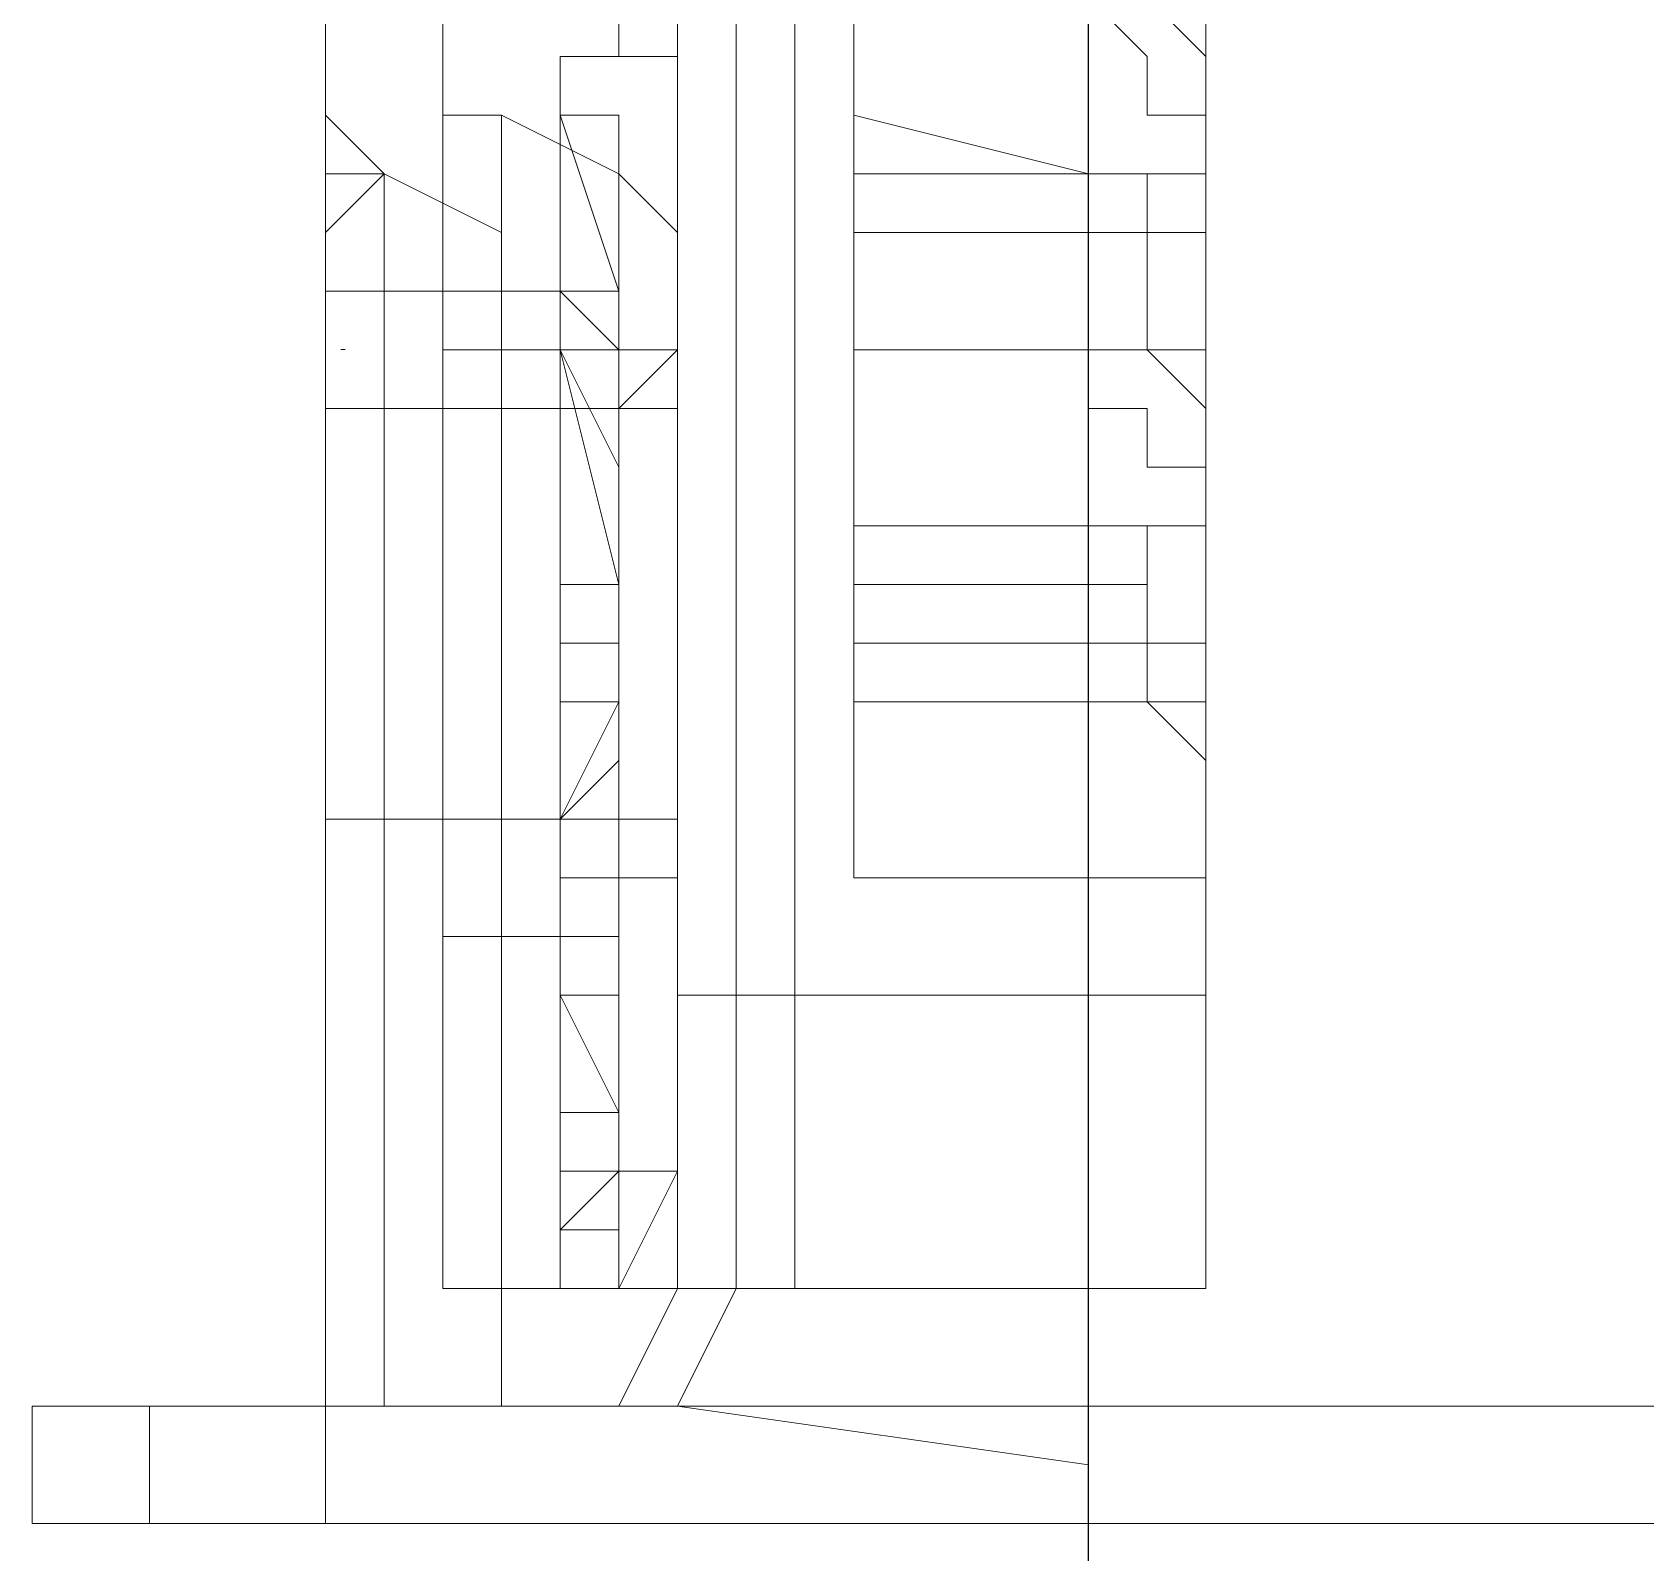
# Model space of a CAD drawing. Header units: millimetres. Extents: x 42 to 552, y 43 to 535.
# Drawn here: x 474.8634 to 474.89859, y 496.77781 to 496.81097 of the extents above; entities that cross this region are included whole.
import ezdxf

# ---------------------------------------------------------------- set-up
doc = ezdxf.new("R2010")
doc.units = ezdxf.units.MM
doc.header["$LTSCALE"] = 0.75
doc.header["$MEASUREMENT"] = 0
doc.layers.add('PDF_0', color=7, linetype='Continuous')
doc.layers.add('PDF_POSTE', color=7, linetype='Continuous')

msp = doc.modelspace()

# ---------------------------------------------------------------- linework, layer by layer
at = {"layer": 'PDF_0', "lineweight": 18}
for points in [[(474.8864321302417, 497.2916101422346), (474.8864321302417, 496.7771739602923), (474.8864321302417, 496.7758942682973), (474.8864321302417, 496.26273777835), (474.8864321302417, 496.2614580863552)], [(474.8761945942824, 497.2672959943317), (474.8774742862774, 497.2647366103421), (474.8774742862774, 497.2583381503676), (474.8774742862774, 496.7899708802412), (474.8774742862774, 496.7835724202668), (474.8761945942824, 496.7810130362769), (474.8697961343082, 496.7810130362769), (474.8710758263028, 496.7810130362769)], [(474.8774742862774, 497.2583381503676), (474.878753978272, 497.2583381503676), (474.878753978272, 496.7899708802412), (474.8774742862774, 496.7899708802412)], [(474.8697961343082, 496.7938099562258), (474.8697961343082, 496.8027678001898), (474.8697961343082, 496.8053271841796), (474.8697961343082, 496.8078865681695), (474.8697961343082, 496.8091662601643), (474.8697961343082, 496.8078865681695), (474.8697961343082, 496.8053271841796), (474.8697961343082, 496.8078865681695), (474.8697961343082, 496.8091662601643), (474.8697961343082, 496.833480408067)], [(475.0476733215964, 496.7835724202668), (474.9069072021598, 496.7835724202668), (474.9069072021598, 496.7784536522871), (474.8697961343082, 496.7784536522871), (474.8697961343082, 496.7810130362769), (474.9043478181698, 496.7810130362769), (474.9043478181698, 496.7848521122615), (474.8992290501906, 496.7848521122615), (474.8992290501906, 496.7861318042563), (474.9094665861494, 496.7861318042563), (474.9094665861494, 496.8168444121337), (474.9171447381186, 496.8168444121337), (474.9171447381186, 496.8219631801131), (474.9094665861494, 496.8219631801131), (474.9094665861494, 496.8270819480928), (475.0451139376069, 496.8283616400876)], [(474.8864321302417, 496.8168444121337), (474.8864321302417, 496.7810130362769)], [(474.8813133622621, 496.8117256441541), (474.8864321302417, 496.8117256441541), (474.8813133622621, 496.8130053361489), (474.8813133622621, 496.8078865681695), (474.8864321302417, 496.8078865681695)], [(474.8697961343082, 496.8091662601643), (474.8697961343082, 496.8091662601643)], [(474.8864321302417, 496.8002084162002), (474.8813133622621, 496.8002084162002), (474.8813133622621, 496.8040474921848), (474.8864321302417, 496.8040474921848), (474.8813133622621, 496.8040474921848)], [(474.8697961343082, 496.7784536522871), (474.8659570583236, 496.7784536522871), (474.8659570583236, 496.7810130362769), (474.8697961343082, 496.7810130362769), (474.8697961343082, 496.7938099562258), (474.8697961343082, 496.8027678001898)], [(474.8813133622621, 496.7963693402156), (474.8864321302417, 496.7963693402156), (474.8813133622621, 496.7963693402156), (474.8813133622621, 496.7925302642308), (474.8864321302417, 496.7925302642308)], [(474.8864321302417, 496.7797333442821), (474.8774742862774, 496.7810130362769), (474.878753978272, 496.7835724202668), (474.878753978272, 496.7899708802412), (474.8864321302417, 496.7899708802412)], [(474.8659570583236, 496.7784536522871), (474.8633976743336, 496.7784536522871), (474.8633976743336, 496.7810130362769), (474.8659570583236, 496.7810130362769)], [(474.8761945942824, 496.7810130362769), (474.8774742862774, 496.7810130362769), (474.8710758263028, 496.7810130362769), (474.8697961343082, 496.7810130362769)], [(474.8697961343082, 496.7810130362769), (474.8697961343082, 496.7810130362769)], [(474.8710758263028, 496.7810130362769), (474.8710758263028, 496.7810130362769)]]:
    msp.add_lwpolyline(points, dxfattribs=at)
at = {"layer": 'PDF_0', "lineweight": 0}
for points in [[(474.8697961343082, 496.8053271841796), (474.8697961343082, 496.8066068761744), (474.8710758263028, 496.8078865681695), (474.8710758263028, 496.8053271841796), (474.8697961343082, 496.8053271841796), (474.8710758263028, 496.8053271841796), (474.8710758263028, 496.8078865681695), (474.8736352102928, 496.8066068761744), (474.8736352102928, 496.8053271841796), (474.8749149022879, 496.8053271841796), (474.8761945942824, 496.8053271841796), (474.8736352102928, 496.8053271841796), (474.8736352102928, 496.8040474921848), (474.8723555182978, 496.8040474921848), (474.8723555182978, 496.8053271841796), (474.8723555182978, 496.8078865681695), (474.8723555182978, 496.8091662601643), (474.8723555182978, 496.9883231394477)], [(474.880033670267, 496.9768059114937), (474.880033670267, 496.7899708802412), (474.880033670267, 496.7848521122615), (474.880033670267, 496.7835724202668), (474.8723555182978, 496.7835724202668), (474.8723555182978, 496.791250572236), (474.8723555182978, 496.7938099562258), (474.8736352102928, 496.7938099562258), (474.8736352102928, 496.8027678001898), (474.8710758263028, 496.8027678001898), (474.8710758263028, 496.7938099562258), (474.8710758263028, 496.8027678001898)], [(474.8889915142313, 496.9755262194989), (474.8889915142313, 496.7835724202668), (474.8864321302417, 496.7835724202668), (474.880033670267, 496.7835724202668), (474.880033670267, 496.7848521122615), (474.880033670267, 496.7899708802412)], [(474.8864321302417, 496.9742465275041), (474.8864321302417, 496.7822927282717), (474.8864321302417, 496.7797333442821), (474.8864321302417, 496.7810130362769), (474.8864321302417, 496.7797333442821), (474.8864321302417, 496.7822927282717)], [(474.8749149022879, 496.8078865681695), (474.8749149022879, 496.8104459521593)], [(474.8749149022879, 496.8104459521593), (474.8774742862774, 496.8104459521593)], [(474.8774742862774, 496.8078865681695), (474.8774742862774, 496.8091662601643), (474.8774742862774, 496.8104459521593), (474.8761945942824, 496.8104459521593), (474.8749149022879, 496.8104459521593)], [(474.8749149022879, 496.8104459521593), (474.8749149022879, 496.8104459521593)], [(474.8761945942824, 496.8104459521593), (474.8761945942824, 496.8104459521593)], [(474.8761945942824, 496.8104459521593), (474.8761945942824, 496.8104459521593)], [(474.8774742862774, 496.8104459521593), (474.8774742862774, 496.8078865681695)], [(474.8774742862774, 496.8104459521593), (474.8774742862774, 496.8078865681695)], [(474.8697961343082, 496.8091662601643), (474.8697961343082, 496.8091662601643)], [(474.8723555182978, 496.8091662601643), (474.8723555182978, 496.8091662601643)], [(474.8774742862774, 496.8027678001898), (474.8774742862774, 496.7861318042563), (474.8761945942824, 496.7861318042563), (474.8761945942824, 496.7925302642308), (474.8749149022879, 496.7925302642308), (474.8749149022879, 496.7861318042563), (474.8749149022879, 496.791250572236), (474.8761945942824, 496.791250572236), (474.8749149022879, 496.791250572236), (474.8761945942824, 496.791250572236), (474.8749149022879, 496.791250572236), (474.8723555182978, 496.791250572236), (474.8723555182978, 496.8040474921848), (474.8723555182978, 496.8053271841796), (474.8723555182978, 496.8078865681695), (474.8723555182978, 496.8091662601643), (474.8736352102928, 496.8091662601643)], [(474.8723555182978, 496.8091662601643), (474.8723555182978, 496.8091662601643)], [(474.8736352102928, 496.8053271841796), (474.8736352102928, 496.8091662601643), (474.8761945942824, 496.8078865681695), (474.8774742862774, 496.8066068761744), (474.8774742862774, 496.8040474921848), (474.8761945942824, 496.8040474921848), (474.8736352102928, 496.8040474921848), (474.8736352102928, 496.791250572236), (474.8736352102928, 496.7835724202668)], [(474.8761945942824, 496.8091662601643), (474.8761945942824, 496.8053271841796), (474.8761945942824, 496.8040474921848), (474.8749149022879, 496.8053271841796), (474.8749149022879, 496.8091662601643)], [(474.8761945942824, 496.8091662601643), (474.8761945942824, 496.8053271841796), (474.8761945942824, 496.8091662601643)], [(474.8761945942824, 496.8091662601643), (474.8761945942824, 496.8053271841796), (474.8761945942824, 496.8091662601643)], [(474.8877118222363, 496.8066068761744), (474.8877118222363, 496.8078865681695), (474.8864321302417, 496.8078865681695), (474.8813133622621, 496.8091662601643)], [(474.8710758263028, 496.8078865681695), (474.8710758263028, 496.8078865681695)], [(474.8710758263028, 496.8078865681695), (474.8710758263028, 496.8078865681695)], [(474.8749149022879, 496.8078865681695), (474.8749149022879, 496.8078865681695)], [(474.8761945942824, 496.7848521122615), (474.8749149022879, 496.7848521122615), (474.8761945942824, 496.7848521122615), (474.8761945942824, 496.7861318042563), (474.8761945942824, 496.7848521122615), (474.8761945942824, 496.7861318042563), (474.8761945942824, 496.7848521122615), (474.8761945942824, 496.7861318042563), (474.8761945942824, 496.7848521122615), (474.8761945942824, 496.7861318042563), (474.8761945942824, 496.7848521122615), (474.8761945942824, 496.7861318042563), (474.8749149022879, 496.7848521122615), (474.8749149022879, 496.7861318042563), (474.8749149022879, 496.7848521122615), (474.8749149022879, 496.7861318042563), (474.8761945942824, 496.7861318042563), (474.8761945942824, 496.7848521122615), (474.8761945942824, 496.7861318042563), (474.8761945942824, 496.7835724202668), (474.8774742862774, 496.7861318042563), (474.8774742862774, 496.7848521122615), (474.8774742862774, 496.7835724202668), (474.8761945942824, 496.7835724202668), (474.8749149022879, 496.7835724202668), (474.8749149022879, 496.7861318042563), (474.8749149022879, 496.7835724202668), (474.8774742862774, 496.7835724202668), (474.8774742862774, 496.7861318042563), (474.8774742862774, 496.8078865681695), (474.8774742862774, 496.7963693402156), (474.8774742862774, 496.791250572236), (474.8774742862774, 496.7976490322104)], [(474.8774742862774, 496.8078865681695), (474.8774742862774, 496.8078865681695)], [(474.8813133622621, 496.8078865681695), (474.8813133622621, 496.8078865681695)], [(474.8889915142313, 496.8078865681695), (474.8864321302417, 496.8078865681695), (474.8864321302417, 496.8040474921848), (474.8889915142313, 496.8040474921848), (474.8889915142313, 496.8053271841796), (474.8889915142313, 496.8066068761744)], [(474.8723555182978, 496.8053271841796), (474.8723555182978, 496.8053271841796)], [(474.8761945942824, 496.7963693402156), (474.8761945942824, 496.7938099562258), (474.8761945942824, 496.7976490322104), (474.8761945942824, 496.7938099562258), (474.8761945942824, 496.7963693402156), (474.8761945942824, 496.7938099562258), (474.8761945942824, 496.7963693402156), (474.8761945942824, 496.7938099562258), (474.8761945942824, 496.7976490322104), (474.8761945942824, 496.7963693402156), (474.8761945942824, 496.7938099562258), (474.8761945942824, 496.791250572236), (474.8761945942824, 496.7938099562258), (474.8761945942824, 496.791250572236), (474.8761945942824, 496.7861318042563), (474.8761945942824, 496.7899708802412), (474.8749149022879, 496.7899708802412), (474.8749149022879, 496.7861318042563), (474.8749149022879, 496.7835724202668), (474.8761945942824, 496.7835724202668), (474.8761945942824, 496.7861318042563), (474.8749149022879, 496.7848521122615), (474.8749149022879, 496.7861318042563), (474.8749149022879, 496.7848521122615), (474.8749149022879, 496.7861318042563), (474.8761945942824, 496.7861318042563), (474.8749149022879, 496.7861318042563), (474.8749149022879, 496.7925302642308), (474.8761945942824, 496.7925302642308), (474.8774742862774, 496.7925302642308), (474.8774742862774, 496.7861318042563), (474.8774742862774, 496.7835724202668), (474.8774742862774, 496.7938099562258), (474.8774742862774, 496.8027678001898), (474.8774742862774, 496.8040474921848), (474.8761945942824, 496.8040474921848), (474.8761945942824, 496.8027678001898), (474.8761945942824, 496.7989287242052), (474.8761945942824, 496.8027678001898), (474.8761945942824, 496.8040474921848), (474.8774742862774, 496.8040474921848), (474.8761945942824, 496.8027678001898), (474.8761945942824, 496.7989287242052), (474.8761945942824, 496.8027678001898), (474.8761945942824, 496.8040474921848), (474.8749149022879, 496.8040474921848), (474.8749149022879, 496.7989287242052), (474.8749149022879, 496.801488108195), (474.8749149022879, 496.8040474921848), (474.8749149022879, 496.7938099562258), (474.8761945942824, 496.7950896482206), (474.8761945942824, 496.7976490322104), (474.8749149022879, 496.7976490322104), (474.8749149022879, 496.7950896482206), (474.8749149022879, 496.7938099562258), (474.8749149022879, 496.7976490322104), (474.8749149022879, 496.7963693402156), (474.8749149022879, 496.7938099562258), (474.8761945942824, 496.7963693402156), (474.8761945942824, 496.7938099562258), (474.8761945942824, 496.7976490322104), (474.8761945942824, 496.801488108195), (474.8761945942824, 496.7989287242052), (474.8749149022879, 496.8040474921848), (474.8761945942824, 496.7989287242052), (474.8761945942824, 496.801488108195), (474.8749149022879, 496.8040474921848), (474.8761945942824, 496.8040474921848), (474.8761945942824, 496.7989287242052), (474.8749149022879, 496.8040474921848), (474.8749149022879, 496.8002084162002), (474.8749149022879, 496.8040474921848), (474.8749149022879, 496.7938099562258), (474.8761945942824, 496.7938099562258), (474.8761945942824, 496.7963693402156), (474.8749149022879, 496.7938099562258), (474.8723555182978, 496.7938099562258), (474.8723555182978, 496.8027678001898), (474.8723555182978, 496.8053271841796), (474.8749149022879, 496.8053271841796)], [(474.8761945942824, 496.8027678001898), (474.8761945942824, 496.8053271841796), (474.8761945942824, 496.8027678001898), (474.8761945942824, 496.7938099562258), (474.8761945942824, 496.791250572236)], [(474.8761945942824, 496.8053271841796), (474.8761945942824, 496.8053271841796)], [(474.8749149022879, 496.8040474921848), (474.8749149022879, 496.8040474921848)], [(474.8749149022879, 496.8040474921848), (474.8761945942824, 496.8040474921848), (474.8761945942824, 496.7989287242052)], [(474.8774742862774, 496.8040474921848), (474.8761945942824, 496.8027678001898), (474.8761945942824, 496.7989287242052)], [(474.8761945942824, 496.7989287242052), (474.8761945942824, 496.8027678001898), (474.8774742862774, 496.8040474921848)], [(474.8761945942824, 496.8040474921848), (474.8761945942824, 496.8040474921848)], [(474.8761945942824, 496.8040474921848), (474.8761945942824, 496.8040474921848)], [(474.8813133622621, 496.7989287242052), (474.8877118222363, 496.7989287242052), (474.8877118222363, 496.8002084162002), (474.8864321302417, 496.8002084162002), (474.8889915142313, 496.8002084162002), (474.8889915142313, 496.801488108195), (474.8889915142313, 496.8027678001898), (474.8877118222363, 496.8040474921848)], [(474.8813133622621, 496.8040474921848), (474.8864321302417, 496.8040474921848), (474.8864321302417, 496.8027678001898), (474.8877118222363, 496.8027678001898), (474.8877118222363, 496.801488108195), (474.8889915142313, 496.801488108195), (474.8889915142313, 496.8002084162002), (474.8813133622621, 496.8002084162002), (474.8864321302417, 496.8002084162002), (474.8864321302417, 496.7899708802412), (474.8864321302417, 496.7848521122615), (474.8864321302417, 496.7835724202668), (474.8877118222363, 496.7835724202668)], [(474.8697961343082, 496.8027678001898), (474.8697961343082, 496.7938099562258)], [(474.8723555182978, 496.8027678001898), (474.8723555182978, 496.8027678001898)], [(474.8736352102928, 496.8027678001898), (474.8736352102928, 496.7938099562258)], [(474.8736352102928, 496.7938099562258), (474.8736352102928, 496.8027678001898)], [(474.8761945942824, 496.8027678001898), (474.8761945942824, 496.8027678001898)], [(474.8774742862774, 496.8027678001898), (474.8774742862774, 496.8027678001898)], [(474.8761945942824, 496.801488108195), (474.8761945942824, 496.7976490322104)], [(474.8761945942824, 496.7989287242052), (474.8761945942824, 496.801488108195)], [(474.8736352102928, 496.7886911882462), (474.8736352102928, 496.8002084162002)], [(474.8813133622621, 496.8002084162002), (474.8813133622621, 496.8002084162002)], [(474.8889915142313, 496.8002084162002), (474.8889915142313, 496.7976490322104), (474.8813133622621, 496.7976490322104), (474.8813133622621, 496.8002084162002)], [(474.8749149022879, 496.7989287242052), (474.8749149022879, 496.7989287242052)], [(474.8749149022879, 496.7989287242052), (474.8749149022879, 496.7989287242052)], [(474.8761945942824, 496.7989287242052), (474.8761945942824, 496.7989287242052)], [(474.8761945942824, 496.7989287242052), (474.8761945942824, 496.7989287242052)], [(474.8761945942824, 496.7989287242052), (474.8761945942824, 496.7989287242052)], [(474.8761945942824, 496.7989287242052), (474.8761945942824, 496.7989287242052)], [(474.8761945942824, 496.7989287242052), (474.8761945942824, 496.7989287242052)], [(474.8761945942824, 496.7989287242052), (474.8761945942824, 496.7989287242052)], [(474.8877118222363, 496.7989287242052), (474.8877118222363, 496.7963693402156), (474.8889915142313, 496.7950896482206), (474.8889915142313, 496.7938099562258), (474.8889915142313, 496.7925302642308), (474.8864321302417, 496.7925302642308)], [(474.8749149022879, 496.7976490322104), (474.8749149022879, 496.7938099562258), (474.8749149022879, 496.7950896482206), (474.8749149022879, 496.7976490322104), (474.8749149022879, 496.7963693402156), (474.8761945942824, 496.7963693402156), (474.8761945942824, 496.7976490322104)], [(474.8761945942824, 496.7976490322104), (474.8761945942824, 496.7950896482206), (474.8749149022879, 496.7938099562258)], [(474.8761945942824, 496.7976490322104), (474.8761945942824, 496.7976490322104)], [(474.8813133622621, 496.7963693402156), (474.8813133622621, 496.7976490322104)], [(474.8889915142313, 496.7976490322104), (474.8889915142313, 496.7963693402156), (474.8864321302417, 496.7963693402156), (474.8877118222363, 496.7963693402156)], [(474.8749149022879, 496.7963693402156), (474.8749149022879, 496.7938099562258)], [(474.8761945942824, 496.7963693402156), (474.8761945942824, 496.7963693402156)], [(474.8761945942824, 496.7963693402156), (474.8761945942824, 496.7963693402156)], [(474.8761945942824, 496.7963693402156), (474.8761945942824, 496.7963693402156)], [(474.8761945942824, 496.7963693402156), (474.8761945942824, 496.7963693402156)], [(474.8710758263028, 496.7938099562258), (474.8710758263028, 496.7938099562258)], [(474.8736352102928, 496.7810130362769), (474.8710758263028, 496.7810130362769), (474.8710758263028, 496.7938099562258)], [(474.8723555182978, 496.7938099562258), (474.8723555182978, 496.7938099562258)], [(474.8723555182978, 496.7938099562258), (474.8723555182978, 496.7938099562258)], [(474.8749149022879, 496.791250572236), (474.8749149022879, 496.7938099562258), (474.8736352102928, 496.7938099562258), (474.8749149022879, 496.7938099562258), (474.8761945942824, 496.7938099562258), (474.8774742862774, 496.7938099562258), (474.8736352102928, 496.7938099562258), (474.8736352102928, 496.7810130362769), (474.8749149022879, 496.7810130362769)], [(474.8749149022879, 496.7938099562258), (474.8749149022879, 496.7938099562258)], [(474.8749149022879, 496.7938099562258), (474.8749149022879, 496.7938099562258)], [(474.8761945942824, 496.7938099562258), (474.8761945942824, 496.7938099562258)], [(474.8761945942824, 496.7938099562258), (474.8761945942824, 496.7938099562258)], [(474.8761945942824, 496.7938099562258), (474.8761945942824, 496.7938099562258)], [(474.8749149022879, 496.7925302642308), (474.8749149022879, 496.7925302642308)], [(474.8774742862774, 496.7925302642308), (474.8761945942824, 496.7925302642308), (474.8774742862774, 496.7925302642308), (474.8774742862774, 496.7861318042563), (474.8761945942824, 496.7835724202668), (474.8749149022879, 496.7835724202668), (474.8761945942824, 496.7835724202668)], [(474.8761945942824, 496.7925302642308), (474.8761945942824, 496.7925302642308)], [(474.8749149022879, 496.791250572236), (474.8749149022879, 496.791250572236)], [(474.8761945942824, 496.7861318042563), (474.8761945942824, 496.791250572236)], [(474.8761945942824, 496.791250572236), (474.8761945942824, 496.7861318042563)], [(474.8749149022879, 496.7899708802412), (474.8749149022879, 496.7899708802412)], [(474.8749149022879, 496.7899708802412), (474.8749149022879, 496.7899708802412)], [(474.8749149022879, 496.7899708802412), (474.8749149022879, 496.7899708802412)], [(474.8749149022879, 496.7874114962514), (474.8761945942824, 496.7874114962514), (474.8761945942824, 496.7861318042563), (474.8761945942824, 496.7874114962514), (474.8761945942824, 496.7899708802412), (474.8761945942824, 496.7874114962514)], [(474.8749149022879, 496.7899708802412), (474.8749149022879, 496.7899708802412)], [(474.8749149022879, 496.7899708802412), (474.8749149022879, 496.7899708802412)], [(474.8749149022879, 496.7899708802412), (474.8749149022879, 496.7861318042563)], [(474.8749149022879, 496.7899708802412), (474.8749149022879, 496.7899708802412)], [(474.8749149022879, 496.7899708802412), (474.8749149022879, 496.7899708802412)], [(474.8749149022879, 496.7899708802412), (474.8749149022879, 496.7899708802412)], [(474.8749149022879, 496.7899708802412), (474.8749149022879, 496.7899708802412)], [(474.8749149022879, 496.7899708802412), (474.8749149022879, 496.7861318042563)], [(474.8749149022879, 496.7899708802412), (474.8749149022879, 496.7899708802412)], [(474.8749149022879, 496.7899708802412), (474.8749149022879, 496.7899708802412)], [(474.8749149022879, 496.7861318042563), (474.8749149022879, 496.7899708802412)], [(474.8749149022879, 496.7899708802412), (474.8749149022879, 496.7899708802412)], [(474.8749149022879, 496.7899708802412), (474.8749149022879, 496.7899708802412)], [(474.8749149022879, 496.7899708802412), (474.8749149022879, 496.7899708802412)], [(474.8749149022879, 496.7899708802412), (474.8749149022879, 496.7899708802412)], [(474.8749149022879, 496.7899708802412), (474.8749149022879, 496.7899708802412)], [(474.8749149022879, 496.7899708802412), (474.8749149022879, 496.7899708802412)], [(474.8761945942824, 496.7899708802412), (474.8761945942824, 496.7899708802412)], [(474.8761945942824, 496.7899708802412), (474.8761945942824, 496.7899708802412)], [(474.8761945942824, 496.7899708802412), (474.8761945942824, 496.7899708802412)], [(474.8761945942824, 496.7899708802412), (474.8761945942824, 496.7899708802412)], [(474.8761945942824, 496.7899708802412), (474.8761945942824, 496.7899708802412)], [(474.8761945942824, 496.7899708802412), (474.8761945942824, 496.7899708802412)], [(474.8761945942824, 496.7899708802412), (474.8761945942824, 496.7899708802412)], [(474.8761945942824, 496.7899708802412), (474.8761945942824, 496.7899708802412)], [(474.8761945942824, 496.7899708802412), (474.8761945942824, 496.7899708802412)], [(474.8761945942824, 496.7899708802412), (474.8761945942824, 496.7899708802412)], [(474.8761945942824, 496.7899708802412), (474.8761945942824, 496.7899708802412)], [(474.8761945942824, 496.7899708802412), (474.8761945942824, 496.7899708802412)], [(474.8761945942824, 496.7899708802412), (474.8761945942824, 496.7899708802412)], [(474.8761945942824, 496.7899708802412), (474.8761945942824, 496.7899708802412)], [(474.8761945942824, 496.7899708802412), (474.8761945942824, 496.7899708802412)], [(474.8864321302417, 496.7899708802412), (474.8864321302417, 496.7899708802412)], [(474.8889915142313, 496.7899708802412), (474.8864321302417, 496.7899708802412), (474.8864321302417, 496.7861318042563), (474.8864321302417, 496.7835724202668), (474.8889915142313, 496.7835724202668)], [(474.8761945942824, 496.7886911882462), (474.8761945942824, 496.7886911882462)], [(474.8761945942824, 496.7886911882462), (474.8761945942824, 496.7874114962514)], [(474.8761945942824, 496.7886911882462), (474.8761945942824, 496.7886911882462)], [(474.8761945942824, 496.7874114962514), (474.8761945942824, 496.7886911882462)], [(474.8761945942824, 496.7886911882462), (474.8761945942824, 496.7886911882462)], [(474.8749149022879, 496.7874114962514), (474.8749149022879, 496.7874114962514)], [(474.8761945942824, 496.7874114962514), (474.8761945942824, 496.7874114962514)], [(474.8761945942824, 496.7874114962514), (474.8761945942824, 496.7874114962514)], [(474.8761945942824, 496.7874114962514), (474.8761945942824, 496.7874114962514)], [(474.8761945942824, 496.7874114962514), (474.8761945942824, 496.7874114962514)], [(474.8761945942824, 496.7861318042563), (474.8761945942824, 496.7874114962514)], [(474.8761945942824, 496.7874114962514), (474.8761945942824, 496.7861318042563)], [(474.8761945942824, 496.7874114962514), (474.8761945942824, 496.7874114962514)], [(474.8761945942824, 496.7874114962514), (474.8761945942824, 496.7874114962514)], [(474.8761945942824, 496.7874114962514), (474.8761945942824, 496.7874114962514)], [(474.8761945942824, 496.7874114962514), (474.8761945942824, 496.7874114962514)], [(474.8761945942824, 496.7874114962514), (474.8761945942824, 496.7874114962514)], [(474.8761945942824, 496.7874114962514), (474.8761945942824, 496.7874114962514)], [(474.8761945942824, 496.7874114962514), (474.8761945942824, 496.7874114962514)], [(474.8761945942824, 496.7874114962514), (474.8761945942824, 496.7874114962514)], [(474.8761945942824, 496.7874114962514), (474.8761945942824, 496.7874114962514)], [(474.8761945942824, 496.7874114962514), (474.8761945942824, 496.7874114962514)], [(474.8761945942824, 496.7874114962514), (474.8761945942824, 496.7874114962514)], [(474.8761945942824, 496.7874114962514), (474.8761945942824, 496.7874114962514)], [(474.8761945942824, 496.7874114962514), (474.8761945942824, 496.7874114962514)], [(474.8749149022879, 496.7861318042563), (474.8749149022879, 496.7861318042563)], [(474.8749149022879, 496.7861318042563), (474.8749149022879, 496.7861318042563)], [(474.8749149022879, 496.7835724202668), (474.8749149022879, 496.7861318042563)], [(474.8749149022879, 496.7861318042563), (474.8749149022879, 496.7861318042563)], [(474.8749149022879, 496.7861318042563), (474.8749149022879, 496.7848521122615)], [(474.8749149022879, 496.7861318042563), (474.8749149022879, 496.7861318042563)], [(474.8749149022879, 496.7835724202668), (474.8749149022879, 496.7848521122615), (474.8749149022879, 496.7861318042563)], [(474.8749149022879, 496.7835724202668), (474.8749149022879, 496.7861318042563)], [(474.8749149022879, 496.7835724202668), (474.8749149022879, 496.7861318042563)], [(474.8749149022879, 496.7861318042563), (474.8749149022879, 496.7861318042563)], [(474.8749149022879, 496.7861318042563), (474.8749149022879, 496.7861318042563)], [(474.8749149022879, 496.7861318042563), (474.8749149022879, 496.7861318042563)], [(474.8749149022879, 496.7861318042563), (474.8749149022879, 496.7861318042563)], [(474.8761945942824, 496.7861318042563), (474.8761945942824, 496.7861318042563)], [(474.8761945942824, 496.7861318042563), (474.8761945942824, 496.7861318042563)], [(474.8761945942824, 496.7861318042563), (474.8761945942824, 496.7861318042563)], [(474.8761945942824, 496.7861318042563), (474.8761945942824, 496.7861318042563)], [(474.8761945942824, 496.7848521122615), (474.8761945942824, 496.7861318042563)], [(474.8761945942824, 496.7861318042563), (474.8761945942824, 496.7848521122615)], [(474.8761945942824, 496.7861318042563), (474.8761945942824, 496.7861318042563)], [(474.8761945942824, 496.7861318042563), (474.8761945942824, 496.7861318042563)], [(474.8761945942824, 496.7861318042563), (474.8761945942824, 496.7861318042563)], [(474.8761945942824, 496.7861318042563), (474.8761945942824, 496.7848521122615)], [(474.8761945942824, 496.7861318042563), (474.8761945942824, 496.7848521122615)], [(474.8761945942824, 496.7861318042563), (474.8761945942824, 496.7861318042563)], [(474.8761945942824, 496.7861318042563), (474.8761945942824, 496.7861318042563)], [(474.8761945942824, 496.7861318042563), (474.8761945942824, 496.7861318042563)], [(474.8761945942824, 496.7861318042563), (474.8761945942824, 496.7861318042563)], [(474.8761945942824, 496.7861318042563), (474.8761945942824, 496.7861318042563)], [(474.8761945942824, 496.7861318042563), (474.8761945942824, 496.7861318042563)], [(474.8774742862774, 496.7861318042563), (474.8774742862774, 496.7861318042563)], [(474.8774742862774, 496.7861318042563), (474.8774742862774, 496.7861318042563)], [(474.8749149022879, 496.7848521122615), (474.8749149022879, 496.7848521122615)], [(474.8749149022879, 496.7848521122615), (474.8749149022879, 496.7848521122615)], [(474.8749149022879, 496.7848521122615), (474.8749149022879, 496.7848521122615)], [(474.8749149022879, 496.7848521122615), (474.8749149022879, 496.7848521122615)], [(474.8749149022879, 496.7848521122615), (474.8749149022879, 496.7848521122615)], [(474.8749149022879, 496.7848521122615), (474.8749149022879, 496.7848521122615)], [(474.8749149022879, 496.7848521122615), (474.8749149022879, 496.7848521122615)], [(474.8749149022879, 496.7848521122615), (474.8749149022879, 496.7848521122615)], [(474.8749149022879, 496.7848521122615), (474.8749149022879, 496.7848521122615)], [(474.8749149022879, 496.7848521122615), (474.8749149022879, 496.7848521122615)], [(474.8749149022879, 496.7848521122615), (474.8749149022879, 496.7848521122615)], [(474.8749149022879, 496.7848521122615), (474.8749149022879, 496.7848521122615)], [(474.8761945942824, 496.7848521122615), (474.8761945942824, 496.7848521122615)], [(474.8761945942824, 496.7848521122615), (474.8761945942824, 496.7848521122615)], [(474.8761945942824, 496.7848521122615), (474.8761945942824, 496.7848521122615)], [(474.8761945942824, 496.7848521122615), (474.8761945942824, 496.7848521122615)], [(474.8761945942824, 496.7848521122615), (474.8761945942824, 496.7848521122615)], [(474.8761945942824, 496.7848521122615), (474.8761945942824, 496.7848521122615)], [(474.8761945942824, 496.7848521122615), (474.8761945942824, 496.7848521122615)], [(474.8761945942824, 496.7848521122615), (474.8761945942824, 496.7848521122615)], [(474.8761945942824, 496.7848521122615), (474.8761945942824, 496.7848521122615)], [(474.8761945942824, 496.7848521122615), (474.8761945942824, 496.7848521122615)], [(474.8761945942824, 496.7848521122615), (474.8761945942824, 496.7848521122615)], [(474.8761945942824, 496.7848521122615), (474.8761945942824, 496.7848521122615)], [(474.8761945942824, 496.7848521122615), (474.8761945942824, 496.7848521122615)], [(474.8761945942824, 496.7848521122615), (474.8761945942824, 496.7848521122615)], [(474.8761945942824, 496.7848521122615), (474.8761945942824, 496.7848521122615)], [(474.8761945942824, 496.7848521122615), (474.8761945942824, 496.7848521122615)], [(474.8749149022879, 496.7835724202668), (474.8749149022879, 496.7835724202668)], [(474.8761945942824, 496.7835724202668), (474.8761945942824, 496.7835724202668)], [(474.8761945942824, 496.7835724202668), (474.8761945942824, 496.7835724202668)], [(474.8864321302417, 496.7835724202668), (474.8864321302417, 496.7835724202668)], [(474.8864321302417, 496.7822927282717), (474.8864321302417, 496.7822927282717)], [(474.8864321302417, 496.7822927282717), (474.8864321302417, 496.7822927282717)], [(474.8864321302417, 496.7822927282717), (474.8864321302417, 496.7822927282717)], [(474.8710758263028, 496.7810130362769), (474.8697961343082, 496.7810130362769)], [(474.8697961343082, 496.7810130362769), (474.8697961343082, 496.7810130362769)], [(474.8697961343082, 496.7810130362769), (474.8697961343082, 496.7810130362769)], [(474.8710758263028, 496.7810130362769), (474.8710758263028, 496.7810130362769)], [(474.8736352102928, 496.7810130362769), (474.8736352102928, 496.7810130362769)], [(474.8736352102928, 496.7810130362769), (474.8736352102928, 496.7810130362769)], [(474.8774742862774, 496.7810130362769), (474.8774742862774, 496.7810130362769)], [(474.8864321302417, 496.7797333442821), (474.8864321302417, 496.7810130362769)], [(474.8864321302417, 496.7797333442821), (474.8864321302417, 496.7797333442821)], [(474.8864321302417, 496.7797333442821), (474.8864321302417, 496.7797333442821)]]:
    msp.add_lwpolyline(points, dxfattribs=at)
for points in [[(474.8774742862774, 496.8168444121337), (474.8761945942824, 496.8130053361489), (474.8761945942824, 496.8104459521593), (474.8761945942824, 496.8130053361489), (474.8749149022879, 496.8168444121337), (474.8761945942824, 496.8206834881183), (474.8761945942824, 496.8232428721079), (474.8761945942824, 496.8206834881183)], [(474.8761945942824, 496.8206834881183), (474.8761945942824, 496.8219631801131), (474.8761945942824, 496.8232428721079), (474.8761945942824, 496.8219631801131), (474.8749149022879, 496.8206834881183), (474.8749149022879, 496.8194037961233), (474.8749149022879, 496.8168444121337), (474.8749149022879, 496.8155647201387), (474.8749149022879, 496.8142850281439), (474.8749149022879, 496.8130053361489), (474.8749149022879, 496.8117256441541), (474.8761945942824, 496.8117256441541), (474.8761945942824, 496.8104459521593), (474.8761945942824, 496.8117256441541), (474.8761945942824, 496.8130053361489), (474.8761945942824, 496.8142850281439), (474.8761945942824, 496.8155647201387), (474.8761945942824, 496.8168444121337), (474.8761945942824, 496.8181241041285), (474.8761945942824, 496.8194037961233)], [(474.8761945942824, 496.8206834881183), (474.8761945942824, 496.8219631801131), (474.8761945942824, 496.8232428721079), (474.8761945942824, 496.8219631801131), (474.8749149022879, 496.8206834881183), (474.8749149022879, 496.8194037961233), (474.8749149022879, 496.8168444121337), (474.8749149022879, 496.8155647201387), (474.8749149022879, 496.8142850281439), (474.8749149022879, 496.8130053361489), (474.8749149022879, 496.8117256441541), (474.8761945942824, 496.8117256441541), (474.8761945942824, 496.8104459521593), (474.8761945942824, 496.8117256441541), (474.8761945942824, 496.8130053361489), (474.8761945942824, 496.8142850281439), (474.8761945942824, 496.8155647201387), (474.8761945942824, 496.8168444121337), (474.8761945942824, 496.8181241041285), (474.8761945942824, 496.8194037961233)], [(474.8774742862774, 496.8168444121337), (474.8761945942824, 496.8130053361489), (474.8761945942824, 496.8104459521593), (474.8761945942824, 496.8130053361489), (474.8749149022879, 496.8168444121337), (474.8761945942824, 496.8206834881183), (474.8761945942824, 496.8232428721079), (474.8761945942824, 496.8206834881183)], [(474.8877118222363, 496.8142850281439), (474.8877118222363, 496.8155647201387), (474.8864321302417, 496.8155647201387), (474.8864321302417, 496.8168444121337), (474.8813133622621, 496.8168444121337), (474.8813133622621, 496.8155647201387), (474.8813133622621, 496.8142850281439), (474.8889915142313, 496.8142850281439), (474.8889915142313, 496.8130053361489), (474.8889915142313, 496.8117256441541), (474.8864321302417, 496.8117256441541), (474.8877118222363, 496.8104459521593), (474.8877118222363, 496.8091662601643), (474.8889915142313, 496.8091662601643), (474.8889915142313, 496.8078865681695), (474.8813133622621, 496.8078865681695), (474.8813133622621, 496.8066068761744), (474.8889915142313, 496.8066068761744), (474.8889915142313, 496.8078865681695), (474.8889915142313, 496.8091662601643), (474.8889915142313, 496.8104459521593), (474.8877118222363, 496.8117256441541)], [(474.8749149022879, 496.8104459521593), (474.8749149022879, 496.8091662601643), (474.8749149022879, 496.8078865681695)], [(474.8697961343082, 496.8091662601643), (474.8710758263028, 496.8078865681695)], [(474.8710758263028, 496.8078865681695), (474.8697961343082, 496.8091662601643)], [(474.8761945942824, 496.8091662601643), (474.8761945942824, 496.8053271841796), (474.8749149022879, 496.8091662601643)], [(474.8761945942824, 496.8091662601643), (474.8761945942824, 496.8053271841796), (474.8761945942824, 496.8040474921848), (474.8749149022879, 496.8053271841796), (474.8749149022879, 496.8091662601643), (474.8761945942824, 496.8053271841796)], [(474.8761945942824, 496.8091662601643), (474.8761945942824, 496.8053271841796), (474.8761945942824, 496.8040474921848), (474.8761945942824, 496.8053271841796)], [(474.8761945942824, 496.8091662601643), (474.8761945942824, 496.8053271841796), (474.8761945942824, 496.8040474921848), (474.8761945942824, 496.8053271841796)], [(474.8710758263028, 496.8078865681695), (474.8697961343082, 496.8078865681695)], [(474.8749149022879, 496.8078865681695), (474.8749149022879, 496.7861318042563)], [(474.8813133622621, 496.8066068761744), (474.8877118222363, 496.8066068761744), (474.8877118222363, 496.8040474921848), (474.8864321302417, 496.8040474921848), (474.8813133622621, 496.8040474921848)], [(474.8761945942824, 496.8027678001898), (474.8749149022879, 496.8027678001898), (474.8736352102928, 496.8027678001898), (474.8749149022879, 496.8027678001898), (474.8761945942824, 496.8027678001898), (474.8774742862774, 496.8027678001898), (474.8736352102928, 496.8027678001898), (474.8723555182978, 496.8027678001898), (474.8736352102928, 496.8027678001898), (474.8736352102928, 496.8053271841796), (474.8710758263028, 496.8053271841796), (474.8710758263028, 496.8027678001898), (474.8697961343082, 496.8027678001898), (474.8710758263028, 496.8027678001898), (474.8723555182978, 496.8027678001898), (474.8749149022879, 496.8027678001898), (474.8749149022879, 496.8053271841796), (474.8761945942824, 496.8053271841796)], [(474.8749149022879, 496.8040474921848), (474.8761945942824, 496.7989287242052), (474.8761945942824, 496.801488108195), (474.8749149022879, 496.8040474921848), (474.8749149022879, 496.801488108195), (474.8749149022879, 496.7989287242052)], [(474.8761945942824, 496.8040474921848), (474.8761945942824, 496.801488108195), (474.8761945942824, 496.7989287242052), (474.8761945942824, 496.801488108195)], [(474.8749149022879, 496.8027678001898), (474.8761945942824, 496.8027678001898), (474.8749149022879, 496.8027678001898), (474.8736352102928, 496.8027678001898)], [(474.8761945942824, 496.7976490322104), (474.8761945942824, 496.801488108195)], [(474.8761945942824, 496.7989287242052), (474.8749149022879, 496.7989287242052)], [(474.8710758263028, 496.7938099562258), (474.8697961343082, 496.7938099562258)], [(474.8710758263028, 496.7938099562258), (474.8723555182978, 496.7938099562258), (474.8736352102928, 496.7938099562258)], [(474.8761945942824, 496.7938099562258), (474.8749149022879, 496.7938099562258)], [(474.8749149022879, 496.791250572236), (474.8749149022879, 496.7861318042563), (474.8761945942824, 496.7861318042563), (474.8761945942824, 496.791250572236)], [(474.8761945942824, 496.7874114962514), (474.8749149022879, 496.7874114962514), (474.8749149022879, 496.7899708802412), (474.8761945942824, 496.7874114962514), (474.8761945942824, 496.7899708802412), (474.8761945942824, 496.7874114962514), (474.8761945942824, 496.7861318042563)], [(474.8864321302417, 496.7899708802412), (474.8889915142313, 496.7899708802412)], [(474.8761945942824, 496.7886911882462), (474.8761945942824, 496.7874114962514)], [(474.8749149022879, 496.7861318042563), (474.8749149022879, 496.7874114962514), (474.8761945942824, 496.7874114962514), (474.8749149022879, 496.7874114962514)], [(474.8761945942824, 496.7874114962514), (474.8761945942824, 496.7861318042563)], [(474.8761945942824, 496.7848521122615), (474.8761945942824, 496.7861318042563), (474.8761945942824, 496.7848521122615), (474.8749149022879, 496.7848521122615)]]:
    msp.add_lwpolyline(points, close=True, dxfattribs=at)
at = {"layer": 'PDF_0', "lineweight": 18}
msp.add_lwpolyline([(474.8761945942824, 496.7810130362769), (474.8774742862774, 496.7835724202668), (474.8774742862774, 496.7899708802412), (474.878753978272, 496.7899708802412), (474.878753978272, 496.7835724202668), (474.8774742862774, 496.7810130362769)], close=True, dxfattribs=at)
msp.add_arc((474.8702078136589, 496.8066453277642), 0.002596097298421793, 268.1638526268558, 270.367104612496, dxfattribs=at)
msp.add_open_spline([(474.8702243192497, 496.7938084205954), (474.8701910472578, 496.7938084205954), (474.8701577752659, 496.7938071409034), (474.8701245032739, 496.7938071409034)], degree=3, dxfattribs=at)
at = {"layer": 'PDF_POSTE', "lineweight": 25}
msp.add_lwpolyline([(474.8864321470564, 495.5115585973537), (474.8864321470564, 497.8700309533536), (474.8864321470564, 498.2884902373538)], dxfattribs=at)

doc.saveas('drawing.dxf')
